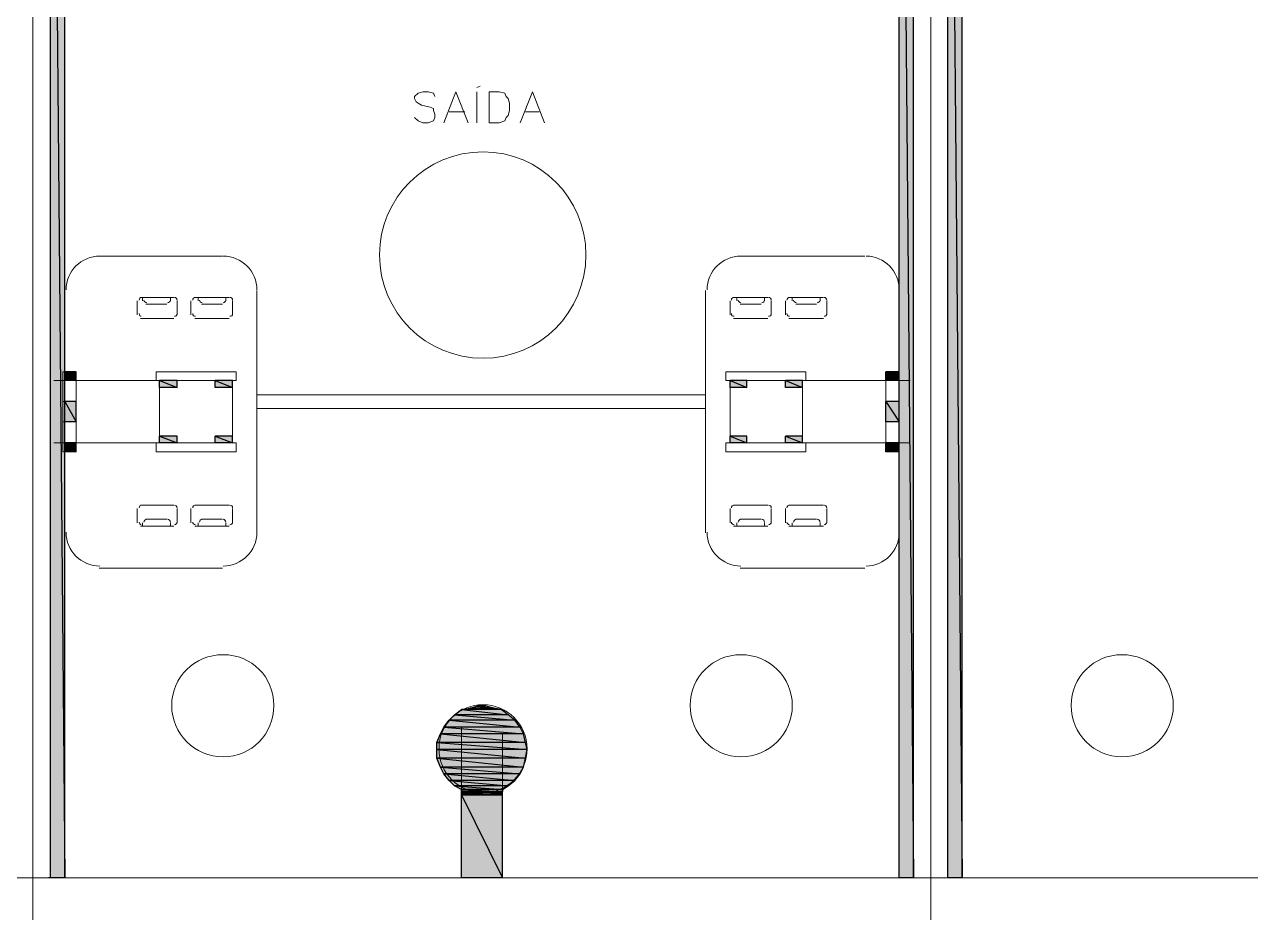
# Model space of a CAD drawing. Header units: millimetres. Extents: x 40 to 176, y -32 to 59.
# Drawn here: x 108.191 to 110.721, y -2.39 to -0.557 of the extents above; entities that cross this region are included whole.
import ezdxf

# ---------------------------------------------------------------- set-up
doc = ezdxf.new("R2010")
doc.units = ezdxf.units.MM
doc.layers.add('15 - Quadro de medição', color=6, linetype='Continuous')

msp = doc.modelspace()

# ---------------------------------------------------------------- hatches: boundary and pattern name
at = {"layer": '15 - Quadro de medição', "true_color": 0x000007}
h = msp.add_hatch(color=7, dxfattribs=at)
h.paths.add_polyline_path([(108.2739, 1.0248), (108.2446, 1.0248), (108.2739, -2.319)])
h.paths.add_polyline_path([(108.2446, 1.0248), (108.2739, -2.319), (108.2446, -2.319)])
h = msp.add_hatch(color=7, dxfattribs=at)
h.paths.add_polyline_path([(108.2739, 1.0248), (108.2446, 1.0248), (108.2739, -2.319)])
h.paths.add_polyline_path([(108.2446, 1.0248), (108.2739, -2.319), (108.2446, -2.319)])
h = msp.add_hatch(color=7, dxfattribs=at)
h.paths.add_polyline_path([(110.0254, 1.0248), (109.9961, 1.0248), (110.0254, -2.319)])
h.paths.add_polyline_path([(109.9961, 1.0248), (110.0254, -2.319), (109.9961, -2.319)])
h = msp.add_hatch(color=7, dxfattribs=at)
h.paths.add_polyline_path([(110.126, 1.0248), (110.0967, 1.0248), (110.126, -2.319)])
h.paths.add_polyline_path([(110.0967, 1.0248), (110.126, -2.319), (110.0967, -2.319)])
h = msp.add_hatch(color=7, dxfattribs=at)
h.paths.add_polyline_path([(108.2976, -1.2743), (108.2739, -1.2743), (108.2976, -1.2924)])
h.paths.add_polyline_path([(108.2739, -1.2743), (108.2976, -1.2924), (108.2739, -1.2924)])
h = msp.add_hatch(color=7, dxfattribs=at)
h.paths.add_polyline_path([(109.9961, -1.2743), (109.9682, -1.2743), (109.9961, -1.2924)])
h.paths.add_polyline_path([(109.9682, -1.2743), (109.9961, -1.2924), (109.9682, -1.2924)])
h = msp.add_hatch(color=7, dxfattribs=at)
h.paths.add_polyline_path([(108.5057, -1.2924), (108.4694, -1.2924), (108.5057, -1.3064)])
h.paths.add_polyline_path([(108.4694, -1.2924), (108.5057, -1.3064), (108.4694, -1.3064)])
h = msp.add_hatch(color=7, dxfattribs=at)
h.paths.add_polyline_path([(108.6203, -1.2924), (108.584, -1.2924), (108.6203, -1.3064)])
h.paths.add_polyline_path([(108.584, -1.2924), (108.6203, -1.3064), (108.584, -1.3064)])
h = msp.add_hatch(color=7, dxfattribs=at)
h.paths.add_polyline_path([(109.6818, -1.2924), (109.6469, -1.2924), (109.6818, -1.3064)])
h.paths.add_polyline_path([(109.6469, -1.2924), (109.6818, -1.3064), (109.6469, -1.3064)])
h = msp.add_hatch(color=7, dxfattribs=at)
h.paths.add_polyline_path([(109.7964, -1.2924), (109.7614, -1.2924), (109.7964, -1.3064)])
h.paths.add_polyline_path([(109.7614, -1.2924), (109.7964, -1.3064), (109.7614, -1.3064)])
h = msp.add_hatch(color=7, dxfattribs=at)
h.paths.add_polyline_path([(108.2976, -1.3357), (108.2739, -1.3357), (108.2976, -1.3776)])
h.paths.add_polyline_path([(108.2739, -1.3357), (108.2976, -1.3776), (108.2739, -1.3776)])
h = msp.add_hatch(color=7, dxfattribs=at)
h.paths.add_polyline_path([(109.9961, -1.3357), (109.9682, -1.3357), (109.9961, -1.3776)])
h.paths.add_polyline_path([(109.9682, -1.3357), (109.9961, -1.3776), (109.9682, -1.3776)])
h = msp.add_hatch(color=7, dxfattribs=at)
h.paths.add_polyline_path([(108.5057, -1.4069), (108.4694, -1.4069), (108.5057, -1.4209)])
h.paths.add_polyline_path([(108.4694, -1.4069), (108.5057, -1.4209), (108.4694, -1.4209)])
h = msp.add_hatch(color=7, dxfattribs=at)
h.paths.add_polyline_path([(108.6203, -1.4069), (108.584, -1.4069), (108.6203, -1.4209)])
h.paths.add_polyline_path([(108.584, -1.4069), (108.6203, -1.4209), (108.584, -1.4209)])
h = msp.add_hatch(color=7, dxfattribs=at)
h.paths.add_polyline_path([(109.6818, -1.4069), (109.6469, -1.4069), (109.6818, -1.4209)])
h.paths.add_polyline_path([(109.6469, -1.4069), (109.6818, -1.4209), (109.6469, -1.4209)])
h = msp.add_hatch(color=7, dxfattribs=at)
h.paths.add_polyline_path([(109.7964, -1.4069), (109.7614, -1.4069), (109.7964, -1.4209)])
h.paths.add_polyline_path([(109.7614, -1.4069), (109.7964, -1.4209), (109.7614, -1.4209)])
h = msp.add_hatch(color=7, dxfattribs=at)
h.paths.add_polyline_path([(108.2976, -1.4209), (108.2739, -1.4209), (108.2976, -1.4391)])
h.paths.add_polyline_path([(108.2739, -1.4209), (108.2976, -1.4391), (108.2739, -1.4391)])
h = msp.add_hatch(color=7, dxfattribs=at)
h.paths.add_polyline_path([(109.9961, -1.4209), (109.9682, -1.4209), (109.9961, -1.4391)])
h.paths.add_polyline_path([(109.9682, -1.4209), (109.9961, -1.4391), (109.9682, -1.4391)])
h = msp.add_hatch(color=7, dxfattribs=at)
h.paths.add_polyline_path([(109.1748, -1.9712), (109.0924, -1.9712), (109.1888, -1.9824)])
h.paths.add_polyline_path([(109.0924, -1.9712), (109.1888, -1.9824), (109.0784, -1.9824)])
h = msp.add_hatch(color=7, dxfattribs=at)
h.paths.add_polyline_path([(109.1594, -1.9684), (109.1105, -1.9684), (109.1748, -1.9712)])
h.paths.add_polyline_path([(109.1105, -1.9684), (109.1748, -1.9712), (109.0924, -1.9712)])
h = msp.add_hatch(color=7, dxfattribs=at)
h.paths.add_polyline_path([(109.1427, -1.9643), (109.1245, -1.9643), (109.1594, -1.9684)])
h.paths.add_polyline_path([(109.1245, -1.9643), (109.1594, -1.9684), (109.1105, -1.9684)])
h = msp.add_hatch(color=7, dxfattribs=at)
h.paths.add_polyline_path([(109.2027, -1.9936), (109.0672, -1.9936), (109.2139, -2.0076)])
h.paths.add_polyline_path([(109.0672, -1.9936), (109.2139, -2.0076), (109.0561, -2.0076)])
h = msp.add_hatch(color=7, dxfattribs=at)
h.paths.add_polyline_path([(109.1888, -1.9824), (109.0784, -1.9824), (109.2027, -1.9936)])
h.paths.add_polyline_path([(109.0784, -1.9824), (109.2027, -1.9936), (109.0672, -1.9936)])
h = msp.add_hatch(color=7, dxfattribs=at)
h.paths.add_polyline_path([(109.2209, -2.0215), (109.0491, -2.0215), (109.2251, -2.0397)])
h.paths.add_polyline_path([(109.0491, -2.0215), (109.2251, -2.0397), (109.0421, -2.0397)])
h = msp.add_hatch(color=7, dxfattribs=at)
h.paths.add_polyline_path([(109.2139, -2.0076), (109.0561, -2.0076), (109.2209, -2.0215)])
h.paths.add_polyline_path([(109.0561, -2.0076), (109.2209, -2.0215), (109.0491, -2.0215)])
h = msp.add_hatch(color=7, dxfattribs=at)
h.paths.add_polyline_path([(109.2251, -2.0397), (109.0421, -2.0397), (109.2279, -2.0536)])
h.paths.add_polyline_path([(109.0421, -2.0397), (109.2279, -2.0536), (109.0421, -2.0536)])
h = msp.add_hatch(color=7, dxfattribs=at)
h.paths.add_polyline_path([(109.2279, -2.0536), (109.0421, -2.0536), (109.2251, -2.0718)])
h.paths.add_polyline_path([(109.0421, -2.0536), (109.2251, -2.0718), (109.0421, -2.0718)])
h = msp.add_hatch(color=7, dxfattribs=at)
h.paths.add_polyline_path([(109.2251, -2.0718), (109.0421, -2.0718), (109.2209, -2.09)])
h.paths.add_polyline_path([(109.0421, -2.0718), (109.2209, -2.09), (109.0491, -2.09)])
h = msp.add_hatch(color=7, dxfattribs=at)
h.paths.add_polyline_path([(109.2209, -2.09), (109.0491, -2.09), (109.2139, -2.1039)])
h.paths.add_polyline_path([(109.0491, -2.09), (109.2139, -2.1039), (109.0561, -2.1039)])
h = msp.add_hatch(color=7, dxfattribs=at)
h.paths.add_polyline_path([(109.2139, -2.1039), (109.0561, -2.1039), (109.2027, -2.1179)])
h.paths.add_polyline_path([(109.0561, -2.1039), (109.2027, -2.1179), (109.0672, -2.1179)])
h = msp.add_hatch(color=7, dxfattribs=at)
h.paths.add_polyline_path([(109.2027, -2.1179), (109.0672, -2.1179), (109.1888, -2.1291)])
h.paths.add_polyline_path([(109.0672, -2.1179), (109.1888, -2.1291), (109.0784, -2.1291)])
h = msp.add_hatch(color=7, dxfattribs=at)
h.paths.add_polyline_path([(109.1888, -2.1291), (109.0784, -2.1291), (109.1776, -2.1361)])
h.paths.add_polyline_path([(109.0784, -2.1291), (109.1776, -2.1361), (109.0924, -2.1361)])
h = msp.add_hatch(color=7, dxfattribs=at)
h.paths.add_polyline_path([(109.1776, -2.1361), (109.0924, -2.1361), (109.1776, -2.1402)])
h.paths.add_polyline_path([(109.0924, -2.1361), (109.1776, -2.1402), (109.0924, -2.1402)])
h = msp.add_hatch(color=7, dxfattribs=at)
h.paths.add_polyline_path([(109.1776, -2.1402), (109.0924, -2.1402), (109.1678, -2.143)])
h.paths.add_polyline_path([(109.0924, -2.1402), (109.1678, -2.143), (109.1022, -2.143)])
h = msp.add_hatch(color=7, dxfattribs=at)
h.paths.add_polyline_path([(109.1022, -2.143), (109.0924, -2.1402)])
h.paths.add_polyline_path([(109.0924, -2.1402), (109.1022, -2.143), (109.0924, -2.143)])
h = msp.add_hatch(color=7, dxfattribs=at)
h.paths.add_polyline_path([(109.1105, -2.143), (109.1091, -2.143), (109.0924, -2.143)])
h.paths.add_polyline_path([(109.1105, -2.143), (109.0924, -2.143), (109.1022, -2.143)])
h = msp.add_hatch(color=7, dxfattribs=at)
h.paths.add_polyline_path([(109.0924, -2.143), (109.1105, -2.143), (109.1091, -2.143)])
h.paths.add_polyline_path([(109.1105, -2.143), (109.1091, -2.143), (109.0924, -2.143)])
h = msp.add_hatch(color=7, dxfattribs=at)
h.paths.add_polyline_path([(109.0924, -2.143), (109.1105, -2.143), (109.1091, -2.143)])
h.paths.add_polyline_path([(109.1105, -2.143), (109.1091, -2.143), (109.0924, -2.143)])
h = msp.add_hatch(color=7, dxfattribs=at)
h.paths.add_polyline_path([(109.1105, -2.143), (109.0924, -2.143), (109.1203, -2.1472)])
h.paths.add_polyline_path([(109.0924, -2.143), (109.1203, -2.1472), (109.0924, -2.1472)])
h = msp.add_hatch(color=7, dxfattribs=at)
h.paths.add_polyline_path([(109.1245, -2.1472), (109.0924, -2.1472)])
h.paths.add_polyline_path([(109.1245, -2.1472), (109.0924, -2.1472), (109.1203, -2.1472)])
h = msp.add_hatch(color=7, dxfattribs=at)
h.paths.add_polyline_path([(109.1776, -2.1472), (109.0924, -2.1472), (109.1776, -2.319)])
h.paths.add_polyline_path([(109.0924, -2.1472), (109.1776, -2.319), (109.0924, -2.319)])
h = msp.add_hatch(color=7, dxfattribs=at)
h.paths.add_polyline_path([(109.1594, -2.143), (109.1105, -2.143), (109.1497, -2.1472)])
h.paths.add_polyline_path([(109.1105, -2.143), (109.1497, -2.1472), (109.1203, -2.1472)])
h = msp.add_hatch(color=7, dxfattribs=at)
h.paths.add_polyline_path([(109.1776, -2.143), (109.1594, -2.143), (109.1776, -2.1472)])
h.paths.add_polyline_path([(109.1594, -2.143), (109.1776, -2.1472), (109.1497, -2.1472)])
h = msp.add_hatch(color=7, dxfattribs=at)
h.paths.add_polyline_path([(109.1776, -2.1402), (109.1748, -2.1402), (109.1776, -2.143)])
h.paths.add_polyline_path([(109.1748, -2.1402), (109.1776, -2.143), (109.1678, -2.143)])

# ---------------------------------------------------------------- linework, layer by layer
at = {"layer": '15 - Quadro de medição', "color": 7, "linetype": 'Continuous', "lineweight": 20, "true_color": 0x000007}
for points in [[(106.3533, 1.3852), (108.2082, 1.3852), (108.2082, -2.319), (106.3533, -2.319)], [(108.2082, 1.3852), (110.0617, 1.3852), (110.0617, -2.319), (108.2082, -2.319)], [(110.0617, 1.3852), (111.9138, 1.3852), (111.9138, -2.319), (110.0617, -2.319)], [(109.1497, -0.7602), (109.1497, -0.696), (109.1706, -0.696), (109.1818, -0.6988), (109.1846, -0.7058), (109.1888, -0.71), (109.1916, -0.7197), (109.1916, -0.7351), (109.1888, -0.7449), (109.1846, -0.7491), (109.1818, -0.7561), (109.1706, -0.7602)], [(108.2976, -1.2743), (108.2697, -1.2743), (108.2697, -1.4391), (108.2976, -1.4391)], [(109.9682, -1.2743), (109.9961, -1.2743), (109.9961, -1.4391), (109.9682, -1.4391)], [(108.4694, -1.3064), (108.5057, -1.3064), (108.5057, -1.2924), (108.4694, -1.2924)], [(108.6203, -1.3064), (108.584, -1.3064), (108.584, -1.2924), (108.6203, -1.2924)], [(109.6469, -1.3064), (109.6818, -1.3064), (109.6818, -1.2924), (109.6469, -1.2924)], [(109.7964, -1.3064), (109.7614, -1.3064), (109.7614, -1.2924), (109.7964, -1.2924)], [(108.4694, -1.4069), (108.5057, -1.4069), (108.5057, -1.4209), (108.4694, -1.4209)], [(108.6203, -1.4069), (108.584, -1.4069), (108.584, -1.4209), (108.6203, -1.4209)], [(109.6469, -1.4069), (109.6818, -1.4069), (109.6818, -1.4209), (109.6469, -1.4209)], [(109.7964, -1.4069), (109.7614, -1.4069), (109.7614, -1.4209), (109.7964, -1.4209)], [(106.3533, -2.319), (108.2082, -2.319), (108.2082, -6.026), (106.3533, -6.026)], [(108.2082, -2.319), (110.0617, -2.319), (110.0617, -6.026), (108.2082, -6.026)], [(110.0617, -2.319), (111.9138, -2.319), (111.9138, -6.026), (110.0617, -6.026)]]:
    msp.add_lwpolyline(points, close=True, dxfattribs=at)
for points in [[(108.2809, 1.2469), (109.9961, 1.2469), (109.9961, -2.319), (108.2739, -2.319), (108.2725, -2.3176), (108.2082, -2.319)], [(108.2739, -2.319), (108.2739, 1.2385), (108.2739, 1.2385)], [(108.2082, 1.1603), (108.2082, -2.319), (106.3533, -2.319), (106.3533, 1.1603)], [(110.0617, 1.1603), (110.0617, -2.319), (108.2082, -2.319), (108.2082, 1.1603)], [(108.2446, 1.0248), (108.2446, -2.319), (108.2739, -2.319), (108.2306, -2.319)], [(108.2739, -2.319), (108.2446, -2.319), (108.2446, 1.0248)], [(109.9961, -2.319), (110.0254, -2.319), (110.0254, 1.0248)], [(110.126, -2.319), (110.0967, -2.319), (110.0967, 1.0248)], [(109.0379, -0.7058), (109.0351, -0.6988), (109.0239, -0.696), (109.0128, -0.696), (109.003, -0.6988), (108.996, -0.7058), (108.996, -0.71), (108.9988, -0.7169), (109.003, -0.7197), (109.01, -0.7239), (109.0281, -0.7281), (109.0351, -0.7309), (109.0351, -0.7351), (109.0379, -0.7421), (109.0379, -0.7491), (109.0351, -0.7561), (109.0239, -0.7602), (109.0128, -0.7602), (109.003, -0.7561), (108.996, -0.7491)], [(109.0561, -0.7602), (109.0812, -0.696), (109.1064, -0.7602)], [(109.1245, -0.6876), (109.1315, -0.6848), (109.1315, -0.6848)], [(109.1245, -0.7602), (109.1245, -0.696), (109.1245, -0.696)], [(109.2139, -0.7602), (109.239, -0.696), (109.2642, -0.7602)], [(109.0672, -0.7379), (109.0994, -0.7379), (109.0994, -0.7379)], [(109.2251, -0.7379), (109.253, -0.7379), (109.253, -0.7379)], [(108.3451, -1.0354), (108.5993, -1.0354), (108.5993, -1.0354)], [(109.9249, -1.0354), (109.6679, -1.0354), (109.6679, -1.0354)], [(108.2739, -1.6067), (108.2739, -1.1066), (108.2739, -1.1066)], [(108.6706, -1.1066), (108.6706, -1.3217), (108.6706, -1.6067)], [(109.5966, -1.1066), (109.5966, -1.3217), (109.5966, -1.6067)], [(109.9961, -1.6067), (109.9961, -1.1066), (109.9961, -1.1066)], [(108.4233, -1.1569), (108.4233, -1.1276), (108.4233, -1.1276)], [(108.4303, -1.1206), (108.4988, -1.1206), (108.4988, -1.1206)], [(108.4918, -1.1276), (108.4918, -1.1206), (108.4345, -1.1206), (108.4345, -1.1276)], [(108.4415, -1.1346), (108.4848, -1.1346), (108.4848, -1.1346)], [(108.5057, -1.1276), (108.5057, -1.1569), (108.5057, -1.1569)], [(108.5337, -1.1276), (108.5337, -1.1569), (108.5337, -1.1569)], [(108.6133, -1.1206), (108.5421, -1.1206), (108.5421, -1.1206)], [(108.549, -1.1276), (108.549, -1.1206), (108.6063, -1.1206), (108.6063, -1.1276)], [(108.5993, -1.1346), (108.556, -1.1346), (108.556, -1.1346)], [(108.6203, -1.1569), (108.6203, -1.1276), (108.6203, -1.1276)], [(109.6469, -1.1569), (109.6469, -1.1276), (109.6469, -1.1276)], [(109.6539, -1.1206), (109.7251, -1.1206), (109.7251, -1.1206)], [(109.7181, -1.1276), (109.7181, -1.1206), (109.6609, -1.1206), (109.6609, -1.1276)], [(109.6679, -1.1346), (109.7112, -1.1346), (109.7112, -1.1346)], [(109.7321, -1.1276), (109.7321, -1.1569), (109.7321, -1.1569)], [(109.7614, -1.1276), (109.7614, -1.1569), (109.7614, -1.1569)], [(109.8397, -1.1206), (109.7684, -1.1206), (109.7684, -1.1206)], [(109.7754, -1.1276), (109.7754, -1.1206), (109.8327, -1.1206), (109.8327, -1.1276)], [(109.8257, -1.1346), (109.7824, -1.1346), (109.7824, -1.1346)], [(109.8466, -1.1569), (109.8466, -1.1276), (109.8466, -1.1276)], [(108.4988, -1.1639), (108.4303, -1.1639), (108.4303, -1.1639)], [(108.5421, -1.1639), (108.6133, -1.1639), (108.6133, -1.1639)], [(109.7251, -1.1639), (109.6539, -1.1639), (109.6539, -1.1639)], [(109.7684, -1.1639), (109.8397, -1.1639), (109.8397, -1.1639)], [(108.6203, -1.2924), (108.6273, -1.2924), (108.6273, -1.2743), (108.4624, -1.2743), (108.4624, -1.2924)], [(109.6469, -1.2924), (109.6385, -1.2924), (109.6385, -1.2743), (109.8033, -1.2743), (109.8033, -1.2924)], [(108.2515, -1.2924), (108.6203, -1.2924), (108.6203, -1.4209)], [(108.4694, -1.2924), (108.4694, -1.4209), (108.4694, -1.4209)], [(110.0184, -1.2924), (109.6469, -1.2924), (109.6469, -1.4209)], [(109.7964, -1.2924), (109.7964, -1.4209), (109.7964, -1.4209)], [(108.2976, -1.3357), (108.2697, -1.3357), (108.2697, -1.3357)], [(108.6706, -1.3217), (109.5966, -1.3217), (109.5966, -1.3217)], [(109.9682, -1.3357), (109.9961, -1.3357), (109.9961, -1.3357)], [(108.6706, -1.3497), (109.5966, -1.3497), (109.5966, -1.3497)], [(108.2976, -1.3776), (108.2697, -1.3776), (108.2697, -1.3776)], [(109.9682, -1.3776), (109.9961, -1.3776), (109.9961, -1.3776)], [(108.2515, -1.4209), (108.6203, -1.4209), (108.6203, -1.4209)], [(108.6203, -1.4209), (108.6273, -1.4209), (108.6273, -1.4391), (108.4624, -1.4391), (108.4624, -1.4209)], [(109.6469, -1.4209), (109.6385, -1.4209), (109.6385, -1.4391), (109.8033, -1.4391), (109.8033, -1.4209)], [(110.0184, -1.4209), (109.6469, -1.4209), (109.6469, -1.4209)], [(108.4233, -1.5564), (108.4233, -1.5857), (108.4233, -1.5857)], [(108.4988, -1.5494), (108.4303, -1.5494), (108.4303, -1.5494)], [(108.5057, -1.5857), (108.5057, -1.5564), (108.5057, -1.5564)], [(108.5337, -1.5857), (108.5337, -1.5564), (108.5337, -1.5564)], [(108.5421, -1.5494), (108.6133, -1.5494), (108.6133, -1.5494)], [(108.6203, -1.5564), (108.6203, -1.5857), (108.6203, -1.5857)], [(109.6469, -1.5564), (109.6469, -1.5857), (109.6469, -1.5857)], [(109.7251, -1.5494), (109.6539, -1.5494), (109.6539, -1.5494)], [(109.7321, -1.5857), (109.7321, -1.5564), (109.7321, -1.5564)], [(109.7614, -1.5857), (109.7614, -1.5564), (109.7614, -1.5564)], [(109.7684, -1.5494), (109.8397, -1.5494), (109.8397, -1.5494)], [(109.8466, -1.5564), (109.8466, -1.5857), (109.8466, -1.5857)], [(108.4303, -1.5927), (108.4988, -1.5927), (108.4988, -1.5927)], [(108.4918, -1.5857), (108.4918, -1.5927), (108.4345, -1.5927), (108.4345, -1.5857)], [(108.4415, -1.5787), (108.4848, -1.5787), (108.4848, -1.5787)], [(108.6133, -1.5927), (108.5421, -1.5927), (108.5421, -1.5927)], [(108.549, -1.5857), (108.549, -1.5927), (108.6063, -1.5927), (108.6063, -1.5857)], [(108.5993, -1.5787), (108.556, -1.5787), (108.556, -1.5787)], [(109.6539, -1.5927), (109.7251, -1.5927), (109.7251, -1.5927)], [(109.7181, -1.5857), (109.7181, -1.5927), (109.6609, -1.5927), (109.6609, -1.5857)], [(109.6679, -1.5787), (109.7112, -1.5787), (109.7112, -1.5787)], [(109.8397, -1.5927), (109.7684, -1.5927), (109.7684, -1.5927)], [(109.7754, -1.5857), (109.7754, -1.5927), (109.8327, -1.5927), (109.8327, -1.5857)], [(109.8257, -1.5787), (109.7824, -1.5787), (109.7824, -1.5787)], [(108.5993, -1.6793), (108.3451, -1.6793), (108.3451, -1.6793)], [(109.6679, -1.6793), (109.9249, -1.6793), (109.9249, -1.6793)], [(109.0924, -2.319), (109.0924, -2.0076), (109.0924, -2.0076)], [(109.1776, -2.319), (109.1776, -2.0215), (109.1776, -2.0215)], [(108.2082, -2.319), (108.2739, -2.319), (108.2725, -2.3176), (108.2306, -2.319)], [(110.0617, -2.319), (110.126, -2.319), (110.1246, -2.3176), (110.0827, -2.319)]]:
    msp.add_lwpolyline(points, dxfattribs=at)
at = {"layer": '15 - Quadro de medição', "color": 7, "linetype": 'Continuous', "lineweight": -2, "true_color": 0x000007}
for points in [[(108.2739, 1.0248), (108.2446, 1.0248), (108.2739, -2.319)], [(108.2446, 1.0248), (108.2739, -2.319), (108.2446, -2.319)], [(108.2739, 1.0248), (108.2446, 1.0248), (108.2739, -2.319)], [(108.2446, 1.0248), (108.2739, -2.319), (108.2446, -2.319)], [(110.0254, 1.0248), (109.9961, 1.0248), (110.0254, -2.319)], [(109.9961, 1.0248), (110.0254, -2.319), (109.9961, -2.319)], [(110.126, 1.0248), (110.0967, 1.0248), (110.126, -2.319)], [(110.0967, 1.0248), (110.126, -2.319), (110.0967, -2.319)], [(108.2976, -1.2743), (108.2739, -1.2743), (108.2976, -1.2924)], [(108.2739, -1.2743), (108.2976, -1.2924), (108.2739, -1.2924)], [(109.9961, -1.2743), (109.9682, -1.2743), (109.9961, -1.2924)], [(109.9682, -1.2743), (109.9961, -1.2924), (109.9682, -1.2924)], [(108.5057, -1.2924), (108.4694, -1.2924), (108.5057, -1.3064)], [(108.4694, -1.2924), (108.5057, -1.3064), (108.4694, -1.3064)], [(108.6203, -1.2924), (108.584, -1.2924), (108.6203, -1.3064)], [(108.584, -1.2924), (108.6203, -1.3064), (108.584, -1.3064)], [(109.6818, -1.2924), (109.6469, -1.2924), (109.6818, -1.3064)], [(109.6469, -1.2924), (109.6818, -1.3064), (109.6469, -1.3064)], [(109.7964, -1.2924), (109.7614, -1.2924), (109.7964, -1.3064)], [(109.7614, -1.2924), (109.7964, -1.3064), (109.7614, -1.3064)], [(108.2976, -1.3357), (108.2739, -1.3357), (108.2976, -1.3776)], [(108.2739, -1.3357), (108.2976, -1.3776), (108.2739, -1.3776)], [(109.9961, -1.3357), (109.9682, -1.3357), (109.9961, -1.3776)], [(109.9682, -1.3357), (109.9961, -1.3776), (109.9682, -1.3776)], [(108.5057, -1.4069), (108.4694, -1.4069), (108.5057, -1.4209)], [(108.4694, -1.4069), (108.5057, -1.4209), (108.4694, -1.4209)], [(108.6203, -1.4069), (108.584, -1.4069), (108.6203, -1.4209)], [(108.584, -1.4069), (108.6203, -1.4209), (108.584, -1.4209)], [(109.6818, -1.4069), (109.6469, -1.4069), (109.6818, -1.4209)], [(109.6469, -1.4069), (109.6818, -1.4209), (109.6469, -1.4209)], [(109.7964, -1.4069), (109.7614, -1.4069), (109.7964, -1.4209)], [(109.7614, -1.4069), (109.7964, -1.4209), (109.7614, -1.4209)], [(108.2976, -1.4209), (108.2739, -1.4209), (108.2976, -1.4391)], [(108.2739, -1.4209), (108.2976, -1.4391), (108.2739, -1.4391)], [(109.9961, -1.4209), (109.9682, -1.4209), (109.9961, -1.4391)], [(109.9682, -1.4209), (109.9961, -1.4391), (109.9682, -1.4391)], [(109.0924, -1.9712), (109.1888, -1.9824), (109.0784, -1.9824)], [(109.1105, -1.9684), (109.1748, -1.9712), (109.0924, -1.9712)], [(109.1748, -1.9712), (109.0924, -1.9712), (109.1888, -1.9824)], [(109.1245, -1.9643), (109.1594, -1.9684), (109.1105, -1.9684)], [(109.1594, -1.9684), (109.1105, -1.9684), (109.1748, -1.9712)], [(109.1427, -1.9643), (109.1245, -1.9643), (109.1594, -1.9684)], [(109.0672, -1.9936), (109.2139, -2.0076), (109.0561, -2.0076)], [(109.0784, -1.9824), (109.2027, -1.9936), (109.0672, -1.9936)], [(109.2027, -1.9936), (109.0672, -1.9936), (109.2139, -2.0076)], [(109.1888, -1.9824), (109.0784, -1.9824), (109.2027, -1.9936)], [(109.0491, -2.0215), (109.2251, -2.0397), (109.0421, -2.0397)], [(109.0561, -2.0076), (109.2209, -2.0215), (109.0491, -2.0215)], [(109.2209, -2.0215), (109.0491, -2.0215), (109.2251, -2.0397)], [(109.2139, -2.0076), (109.0561, -2.0076), (109.2209, -2.0215)], [(109.2251, -2.0397), (109.0421, -2.0397), (109.2279, -2.0536)], [(109.0421, -2.0397), (109.2279, -2.0536), (109.0421, -2.0536)], [(109.2279, -2.0536), (109.0421, -2.0536), (109.2251, -2.0718)], [(109.0421, -2.0536), (109.2251, -2.0718), (109.0421, -2.0718)], [(109.2251, -2.0718), (109.0421, -2.0718), (109.2209, -2.09)], [(109.0421, -2.0718), (109.2209, -2.09), (109.0491, -2.09)], [(109.2209, -2.09), (109.0491, -2.09), (109.2139, -2.1039)], [(109.0491, -2.09), (109.2139, -2.1039), (109.0561, -2.1039)], [(109.2139, -2.1039), (109.0561, -2.1039), (109.2027, -2.1179)], [(109.0561, -2.1039), (109.2027, -2.1179), (109.0672, -2.1179)], [(109.2027, -2.1179), (109.0672, -2.1179), (109.1888, -2.1291)], [(109.0672, -2.1179), (109.1888, -2.1291), (109.0784, -2.1291)], [(109.1888, -2.1291), (109.0784, -2.1291), (109.1776, -2.1361)], [(109.0784, -2.1291), (109.1776, -2.1361), (109.0924, -2.1361)], [(109.0924, -2.1361), (109.0924, -2.1402), (109.0924, -2.1402)], [(109.1776, -2.1361), (109.0924, -2.1361), (109.1776, -2.1402)], [(109.0924, -2.1361), (109.1776, -2.1402), (109.0924, -2.1402)], [(109.0924, -2.1402), (109.0924, -2.1402)], [(109.0924, -2.1402), (109.0924, -2.1402)], [(109.1776, -2.1402), (109.0924, -2.1402), (109.1678, -2.143)], [(109.0924, -2.1402), (109.1678, -2.143), (109.1022, -2.143)], [(109.1022, -2.143), (109.0924, -2.1402)], [(109.0924, -2.1402), (109.1022, -2.143), (109.0924, -2.143)], [(109.1105, -2.143), (109.1091, -2.143), (109.0924, -2.143)], [(109.1105, -2.143), (109.0924, -2.143), (109.1022, -2.143)], [(109.0924, -2.143), (109.1105, -2.143), (109.1091, -2.143)], [(109.1105, -2.143), (109.1091, -2.143), (109.0924, -2.143)], [(109.0924, -2.143), (109.1105, -2.143), (109.1091, -2.143)], [(109.1105, -2.143), (109.1091, -2.143), (109.0924, -2.143)], [(109.1105, -2.143), (109.0924, -2.143), (109.1203, -2.1472)], [(109.0924, -2.143), (109.1203, -2.1472), (109.0924, -2.1472)], [(109.1245, -2.1472), (109.1245, -2.1472), (109.0924, -2.1472)], [(109.1245, -2.1472), (109.0924, -2.1472), (109.1203, -2.1472)], [(109.0924, -2.1472), (109.1245, -2.1472), (109.1245, -2.1472)], [(109.1245, -2.1472), (109.1245, -2.1472), (109.0924, -2.1472)], [(109.1776, -2.1472), (109.0924, -2.1472), (109.1776, -2.319)], [(109.0924, -2.1472), (109.1776, -2.319), (109.0924, -2.319)], [(109.1678, -2.143), (109.1022, -2.143), (109.1594, -2.143)], [(109.1022, -2.143), (109.1594, -2.143), (109.1105, -2.143)], [(109.1105, -2.143), (109.1594, -2.143), (109.1594, -2.143)], [(109.1594, -2.143), (109.1594, -2.143), (109.1105, -2.143)], [(109.1594, -2.143), (109.1105, -2.143), (109.1497, -2.1472)], [(109.1105, -2.143), (109.1497, -2.1472), (109.1203, -2.1472)], [(109.1497, -2.1472), (109.1203, -2.1472), (109.1427, -2.1472)], [(109.1203, -2.1472), (109.1427, -2.1472), (109.1245, -2.1472)], [(109.1497, -2.1472), (109.1776, -2.1472), (109.1427, -2.1472)], [(109.1427, -2.1472), (109.1776, -2.1472), (109.1776, -2.1472)], [(109.1776, -2.1472), (109.1776, -2.1472), (109.1427, -2.1472)], [(109.1594, -2.143), (109.1776, -2.1472), (109.1497, -2.1472)], [(109.1776, -2.1472), (109.1497, -2.1472)], [(109.1678, -2.143), (109.1776, -2.143), (109.1594, -2.143)], [(109.1594, -2.143), (109.1776, -2.143), (109.1776, -2.143)], [(109.1776, -2.143), (109.1776, -2.143), (109.1594, -2.143)], [(109.1594, -2.143), (109.1776, -2.143), (109.1776, -2.143)], [(109.1776, -2.143), (109.1776, -2.143), (109.1594, -2.143)], [(109.1776, -2.143), (109.1594, -2.143), (109.1776, -2.1472)], [(109.1748, -2.1402), (109.1776, -2.143), (109.1678, -2.143)], [(109.1776, -2.143), (109.1678, -2.143)], [(109.1776, -2.1402), (109.1748, -2.1402), (109.1748, -2.1402)], [(109.1776, -2.1402), (109.1748, -2.1402), (109.1776, -2.143)], [(109.1776, -2.1361), (109.1776, -2.1402), (109.1776, -2.1402)], [(109.1776, -2.1402), (109.1776, -2.1402)]]:
    msp.add_lwpolyline(points, close=True, dxfattribs=at)
at = {"layer": '15 - Quadro de medição', "color": 7, "linetype": 'Continuous', "lineweight": 20, "true_color": 0x000007}
for points in [[(109.3494, -1.0326), (109.3494, -0.9153), (109.2544, -0.8203), (109.1371, -0.8203), (109.1371, -0.8203), (109.0198, -0.8203), (108.9234, -0.9153), (108.9234, -1.0326), (108.9234, -1.0326), (108.9234, -1.1513), (109.0198, -1.2463), (109.1371, -1.2463), (109.1371, -1.2463), (109.2544, -1.2463), (109.3494, -1.1513), (109.3494, -1.0326)], [(108.7055, -1.9629), (108.7055, -1.9042), (108.6594, -1.8581), (108.6007, -1.8581), (108.6007, -1.8581), (108.5421, -1.8581), (108.4946, -1.9042), (108.4946, -1.9629), (108.4946, -1.9629), (108.4946, -2.0215), (108.5421, -2.069), (108.6007, -2.069), (108.6007, -2.069), (108.6594, -2.069), (108.7055, -2.0215), (108.7055, -1.9629)], [(109.7754, -1.9629), (109.7754, -1.9042), (109.7279, -1.8581), (109.6692, -1.8581), (109.6692, -1.8581), (109.612, -1.8581), (109.5645, -1.9042), (109.5645, -1.9629), (109.5645, -1.9629), (109.5645, -2.0215), (109.612, -2.069), (109.6692, -2.069), (109.6692, -2.069), (109.7279, -2.069), (109.7754, -2.0215), (109.7754, -1.9629)], [(110.5618, -1.9629), (110.5618, -1.9042), (110.5143, -1.8581), (110.4556, -1.8581), (110.4556, -1.8581), (110.3984, -1.8581), (110.3509, -1.9042), (110.3509, -1.9629), (110.3509, -1.9629), (110.3509, -2.0215), (110.3984, -2.069), (110.4556, -2.069), (110.4556, -2.069), (110.5143, -2.069), (110.5618, -2.0215), (110.5618, -1.9629)], [(109.2279, -2.0523), (109.2279, -2.002), (109.1874, -1.9615), (109.1371, -1.9615), (109.1371, -1.9615), (109.0868, -1.9615), (109.0463, -2.002), (109.0463, -2.0523), (109.0463, -2.0523), (109.0463, -2.1025), (109.0868, -2.143), (109.1371, -2.143), (109.1371, -2.143), (109.1874, -2.143), (109.2279, -2.1025), (109.2279, -2.0523)]]:
    msp.add_open_spline(points, degree=3, knots=[0, 0, 0, 0, 0.0625, 0.0625, 0.0625, 0.062501, 0.125, 0.125, 0.125, 0.125001, 0.1875, 0.1875, 0.1875, 0.187501, 1, 1, 1, 1], dxfattribs=at)
for points in [[(108.3465, -1.0354), (108.3074, -1.0354), (108.2767, -1.0661), (108.2767, -1.1052)], [(108.6706, -1.1052), (108.6706, -1.0661), (108.6384, -1.0354), (108.6007, -1.0354)], [(109.6692, -1.0354), (109.6315, -1.0354), (109.5994, -1.0661), (109.5994, -1.1052)], [(109.9961, -1.1052), (109.9961, -1.0661), (109.9654, -1.0354), (109.9276, -1.0354)], [(108.4317, -1.1206), (108.4289, -1.1206), (108.4275, -1.1234), (108.4275, -1.1262)], [(108.4373, -1.1262), (108.4373, -1.129), (108.4401, -1.1318), (108.4429, -1.1318)], [(108.4862, -1.1318), (108.489, -1.1318), (108.4918, -1.129), (108.4918, -1.1262)], [(108.5057, -1.1262), (108.5057, -1.1234), (108.503, -1.1206), (108.5002, -1.1206)], [(108.5435, -1.1206), (108.5407, -1.1206), (108.5379, -1.1234), (108.5379, -1.1262)], [(108.5518, -1.1262), (108.5518, -1.129), (108.5546, -1.1318), (108.5574, -1.1318)], [(108.6007, -1.1318), (108.6035, -1.1318), (108.6063, -1.129), (108.6063, -1.1262)], [(108.6203, -1.1262), (108.6203, -1.1234), (108.6175, -1.1206), (108.6147, -1.1206)], [(109.6553, -1.1206), (109.6525, -1.1206), (109.6497, -1.1234), (109.6497, -1.1262)], [(109.6637, -1.1262), (109.6637, -1.129), (109.6665, -1.1318), (109.6692, -1.1318)], [(109.7125, -1.1318), (109.7153, -1.1318), (109.7181, -1.129), (109.7181, -1.1262)], [(109.7321, -1.1262), (109.7321, -1.1234), (109.7293, -1.1206), (109.7265, -1.1206)], [(109.7698, -1.1206), (109.767, -1.1206), (109.7642, -1.1234), (109.7642, -1.1262)], [(109.7782, -1.1262), (109.7782, -1.129), (109.781, -1.1318), (109.7838, -1.1318)], [(109.8271, -1.1318), (109.8299, -1.1318), (109.8327, -1.129), (109.8327, -1.1262)], [(109.8466, -1.1262), (109.8466, -1.1234), (109.8438, -1.1206), (109.841, -1.1206)], [(108.4275, -1.1541), (108.4275, -1.1583), (108.4289, -1.1597), (108.4317, -1.1597)], [(108.5002, -1.1597), (108.503, -1.1597), (108.5057, -1.1583), (108.5057, -1.1541)], [(108.5379, -1.1541), (108.5379, -1.1583), (108.5407, -1.1597), (108.5435, -1.1597)], [(108.6147, -1.1597), (108.6175, -1.1597), (108.6203, -1.1583), (108.6203, -1.1541)], [(109.6497, -1.1541), (109.6497, -1.1583), (109.6525, -1.1597), (109.6553, -1.1597)], [(109.7265, -1.1597), (109.7293, -1.1597), (109.7321, -1.1583), (109.7321, -1.1541)], [(109.7642, -1.1541), (109.7642, -1.1583), (109.767, -1.1597), (109.7698, -1.1597)], [(109.841, -1.1597), (109.8438, -1.1597), (109.8466, -1.1583), (109.8466, -1.1541)], [(108.4317, -1.5494), (108.4289, -1.5494), (108.4275, -1.5522), (108.4275, -1.555)], [(108.5057, -1.555), (108.5057, -1.5522), (108.503, -1.5494), (108.5002, -1.5494)], [(108.5435, -1.5494), (108.5407, -1.5494), (108.5379, -1.5522), (108.5379, -1.555)], [(108.6203, -1.555), (108.6203, -1.5522), (108.6175, -1.5494), (108.6147, -1.5494)], [(109.6553, -1.5494), (109.6525, -1.5494), (109.6497, -1.5522), (109.6497, -1.555)], [(109.7321, -1.555), (109.7321, -1.5522), (109.7293, -1.5494), (109.7265, -1.5494)], [(109.7698, -1.5494), (109.767, -1.5494), (109.7642, -1.5522), (109.7642, -1.555)], [(109.8466, -1.555), (109.8466, -1.5522), (109.8438, -1.5494), (109.841, -1.5494)], [(108.4275, -1.5843), (108.4275, -1.5871), (108.4289, -1.5899), (108.4317, -1.5899)], [(108.4429, -1.5787), (108.4401, -1.5787), (108.4373, -1.5815), (108.4373, -1.5843)], [(108.4918, -1.5843), (108.4918, -1.5815), (108.489, -1.5787), (108.4862, -1.5787)], [(108.5002, -1.5899), (108.503, -1.5899), (108.5057, -1.5871), (108.5057, -1.5843)], [(108.5379, -1.5843), (108.5379, -1.5871), (108.5407, -1.5899), (108.5435, -1.5899)], [(108.5574, -1.5787), (108.5546, -1.5787), (108.5518, -1.5815), (108.5518, -1.5843)], [(108.6063, -1.5843), (108.6063, -1.5815), (108.6035, -1.5787), (108.6007, -1.5787)], [(108.6147, -1.5899), (108.6175, -1.5899), (108.6203, -1.5871), (108.6203, -1.5843)], [(109.6497, -1.5843), (109.6497, -1.5871), (109.6525, -1.5899), (109.6553, -1.5899)], [(109.6692, -1.5787), (109.6665, -1.5787), (109.6637, -1.5815), (109.6637, -1.5843)], [(109.7181, -1.5843), (109.7181, -1.5815), (109.7153, -1.5787), (109.7125, -1.5787)], [(109.7265, -1.5899), (109.7293, -1.5899), (109.7321, -1.5871), (109.7321, -1.5843)], [(109.7642, -1.5843), (109.7642, -1.5871), (109.767, -1.5899), (109.7698, -1.5899)], [(109.7838, -1.5787), (109.781, -1.5787), (109.7782, -1.5815), (109.7782, -1.5843)], [(109.8327, -1.5843), (109.8327, -1.5815), (109.8299, -1.5787), (109.8271, -1.5787)], [(109.841, -1.5899), (109.8438, -1.5899), (109.8466, -1.5871), (109.8466, -1.5843)], [(108.2767, -1.6053), (108.2767, -1.6444), (108.3074, -1.6751), (108.3465, -1.6751)], [(108.6007, -1.6751), (108.6384, -1.6751), (108.6706, -1.6444), (108.6706, -1.6053)], [(109.5994, -1.6053), (109.5994, -1.6444), (109.6315, -1.6751), (109.6692, -1.6751)], [(109.9276, -1.6751), (109.9654, -1.6751), (109.9961, -1.6444), (109.9961, -1.6053)]]:
    msp.add_open_spline(points, degree=3, dxfattribs=at)

doc.saveas('drawing.dxf')
